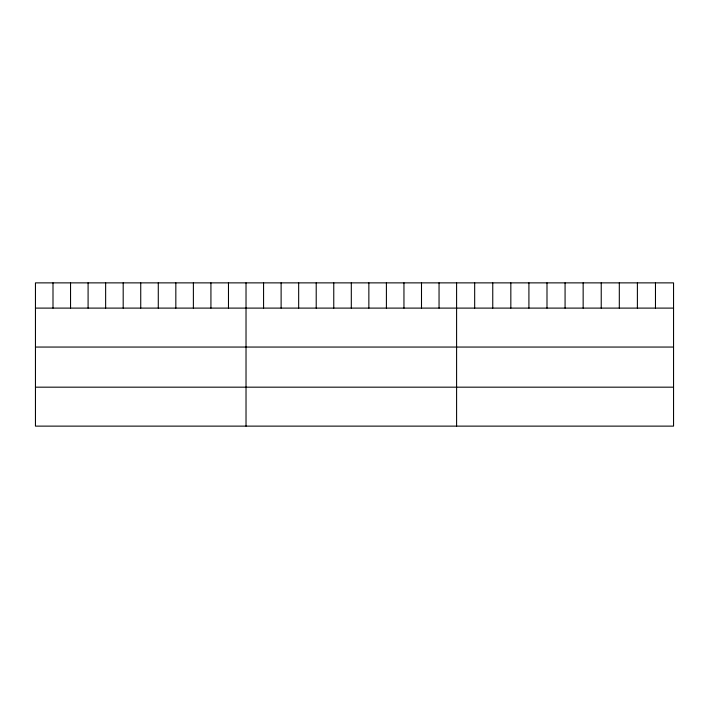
<?xml version="1.0" encoding="UTF-8"?>
<svg xmlns="http://www.w3.org/2000/svg" width="709" height="709" viewBox="0 0 709 709"><rect width="100%" height="100%" fill="white"/><g stroke="black" fill="none" stroke-linecap="round" stroke-linejoin="round"><path stroke-width="1.06" d="M673.55 308.105L673.55 426.127L35.45 426.127L35.45 282.873L673.55 282.873L673.55 308.105L35.45 308.105M35.45 347.055L673.55 347.055M35.45 387.176L673.55 387.176M655.471 282.873L655.471 308.105M637.391 282.873L637.391 308.105M619.311 282.873L619.311 308.105M601.232 282.873L601.232 308.105M583.153 282.873L583.153 308.105M565.073 282.873L565.073 308.105M546.994 282.873L546.994 308.105M528.914 282.873L528.914 308.105M510.834 282.873L510.834 308.105M492.755 282.873L492.755 308.105M474.675 282.873L474.675 308.105M456.596 282.873L456.596 426.127M439.048 282.873L439.048 308.105M421.5 282.873L421.5 308.105M403.953 282.873L403.953 308.105M386.405 282.873L386.405 308.105M368.857 282.873L368.857 308.105M351.309 282.873L351.309 308.105M333.762 282.873L333.762 308.105M316.214 282.873L316.214 308.105M298.666 282.873L298.666 308.105M281.118 282.873L281.118 308.105M263.571 282.873L263.571 308.105M246.023 282.873L246.023 426.127M228.475 282.873L228.475 308.105M210.928 282.873L210.928 308.105M193.38 282.873L193.38 308.105M175.832 282.873L175.832 308.105M158.284 282.873L158.284 308.105M140.737 282.873L140.737 308.105M123.189 282.873L123.189 308.105M105.641 282.873L105.641 308.105M88.093 282.873L88.093 308.105M70.545 282.873L70.545 308.105M52.998 282.873L52.998 308.105"/></g></svg>
